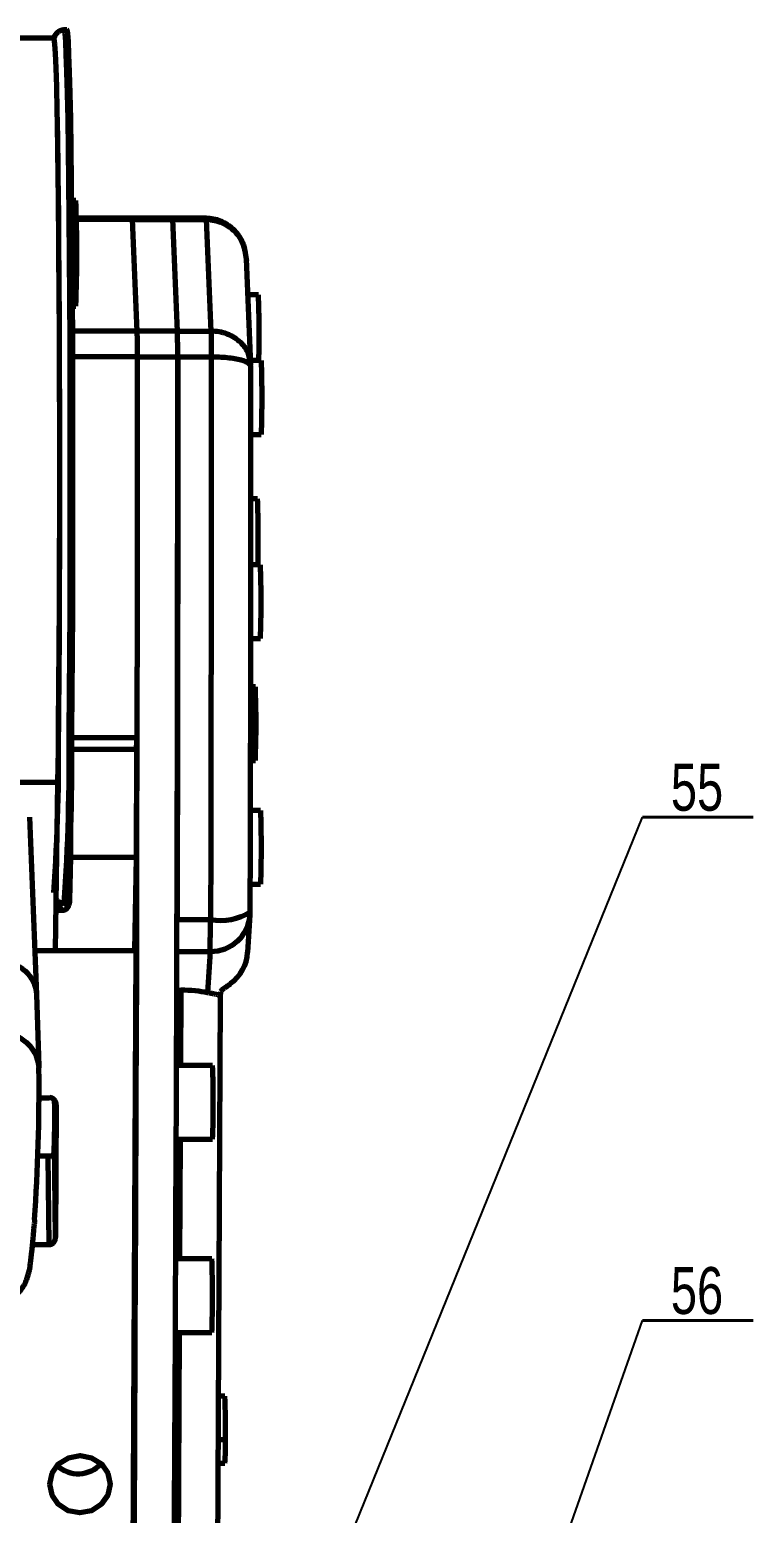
# Model space of a CAD drawing. Header units: millimetres. Extents: x -419 to 9215, y 1224 to 3301.
# Drawn here: x 388.2 to 442.1, y 3073.6 to 3184.3 of the extents above; entities that cross this region are included whole.
import ezdxf

# ---------------------------------------------------------------- set-up
doc = ezdxf.new("R2010")
doc.units = ezdxf.units.MM
for name, color, linetype, lineweight in [('Chu', 241, 'Continuous', 35), ('KHUNG_TEN', 7, 'Continuous', 35), ('Net 0.35', 20, 'Continuous', 35), ('Net 0.7', 7, 'Continuous', 70)]:
    doc.layers.add(name, color=color, linetype=linetype, lineweight=lineweight)
doc.styles.add('SLDTEXTSTYLE11', font='TXT', dxfattribs={"width": 0.75})
doc.styles.get("Standard").update_dxf_attribs({"font": 'arial.ttf'})
doc.dimstyles.new('SLDDIMSTYLE0', dxfattribs={"dimtxt": 0.18, "dimasz": 3.302, "dimexe": 0, "dimexo": 0.0625, "dimgap": 0, "dimtad": 0, "dimtih": 1, "dimtoh": 1, "dimdec": 0, "dimrnd": 1e-09, "dimzin": 0, "dimdsep": 46, "dimtxsty": 'Standard', "dimsah": 1, "dimcen": 0.09, "dimadec": 0, "dimazin": 0, "dimtfac": 3.302, "dimtdec": 0, "dimtofl": 0, "dimtmove": 0, "dimatfit": 3, "dimfxl": 1, "dimfrac": 2, "dimtolj": 1, "dimtzin": 0, "dimarcsym": 0})

# ---------------------------------------------------------------- blocks, each defined once
blk = doc.blocks.new('SW_NOTE_0')
at = {"layer": 'KHUNG_TEN', "color": 0}
for p, q in [((0, 0), (8.25, 0)), ((8.25, 0), (0, 0)), ((0, 0), (8.25, 0)), ((8.25, 0), (0, 0)), ((0, 0), (8.25, 0)), ((8.25, 0), (0, 0))]:
    blk.add_line(p, q, dxfattribs=at)
at = {"layer": 'KHUNG_TEN', "color": 0, "insert": (4.06, 3.98), "char_height": 3.5, "attachment_point": 2, "style": 'SLDTEXTSTYLE11'}
blk.add_mtext('56', dxfattribs=at)
blk = doc.blocks.new('SW_NOTE_0_3')
at = {"layer": 'KHUNG_TEN', "color": 0}
for p, q in [((0, 0), (8.25, 0)), ((8.25, 0), (0, 0)), ((0, 0), (8.25, 0)), ((8.25, 0), (0, 0)), ((0, 0), (8.25, 0)), ((8.25, 0), (0, 0))]:
    blk.add_line(p, q, dxfattribs=at)
at = {"layer": 'KHUNG_TEN', "color": 0, "insert": (4.06, 3.98), "char_height": 3.5, "attachment_point": 2, "style": 'SLDTEXTSTYLE11'}
blk.add_mtext('55', dxfattribs=at)

msp = doc.modelspace()

# ---------------------------------------------------------------- linework, layer by layer
at = {"layer": 'Net 0.7', "color": 7, "linetype": 'Continuous', "lineweight": 70}
for p, q in [((389.93, 3183.66), (383.93, 3183.66)), ((390.93, 3184.27), (390.73, 3184.27)), ((391.6, 3171.56), (391.29, 3171.56)), ((395.81, 3170.23), (391.64, 3170.23)), ((398.81, 3170.23), (395.81, 3170.23)), ((396.17, 3161.8), (395.82, 3170.13)), ((395.82, 3170.13), (398.82, 3170.13)), ((401.33, 3170.23), (398.81, 3170.23)), ((399.17, 3161.8), (398.82, 3170.13)), ((398.82, 3170.13), (401.32, 3170.13)), ((401.32, 3170.13), (401.67, 3161.8)), ((404.19, 3167.77), (404.31, 3167.05)), ((404.65, 3159.29), (404.31, 3167.19)), ((391.35, 3163.66), (391.6, 3163.66)), ((405.21, 3164.52), (404.43, 3164.52)), ((399.17, 3161.8), (396.17, 3161.8)), ((399.17, 3161.8), (401.67, 3161.8)), ((396.19, 3159.89), (399.19, 3159.89)), ((399.19, 3159.89), (401.69, 3159.89)), ((404.65, 3159.17), (404.55, 3159.68)), ((404.56, 3159.3), (404.65, 3159.17)), ((404.61, 3159.3), (404.6, 3159.69)), ((405.42, 3159.6), (404.64, 3159.6)), ((404.65, 3154.1), (405.42, 3154.1)), ((405.14, 3149.29), (404.65, 3149.29)), ((405.35, 3144.37), (404.64, 3144.37)), ((404.64, 3138.87), (405.35, 3138.87)), ((404.98, 3135.27), (404.63, 3135.27)), ((391.09, 3131.96), (391.29, 3131.96)), ((391.28, 3130.62), (396.14, 3130.62)), ((396.17, 3131.45), (391.29, 3131.45)), ((396.11, 3122.55), (396.14, 3130.62)), ((404.62, 3129.77), (404.98, 3129.77)), ((390.23, 3128.13), (390.05, 3115.57)), ((391.21, 3122.55), (391.23, 3127.07)), ((405.37, 3126.04), (404.61, 3126.04)), ((388.68, 3112.32), (388.15, 3125.54)), ((391.16, 3123.69), (391.17, 3122.28)), ((391.11, 3121.79), (391.16, 3121.79)), ((391.17, 3122.28), (391.13, 3120.08)), ((391.15, 3119.34), (391.21, 3122.55)), ((391.21, 3122.55), (396.11, 3122.55)), ((395.99, 3115.57), (396.11, 3122.55)), ((391.09, 3121.09), (391.09, 3121.16)), ((391.13, 3120.08), (391.09, 3121.09)), ((391.09, 3121.09), (391.15, 3121.09)), ((404.6, 3120.54), (405.37, 3120.54)), ((390.09, 3118.6), (390.64, 3118.6)), ((390.73, 3119.12), (390.93, 3119.12)), ((390.95, 3118.68), (390.92, 3119.12)), ((401.64, 3117.89), (399.14, 3117.89)), ((404.41, 3115.45), (404.59, 3118.26)), ((396.08, 3115.57), (388.55, 3115.57)), ((395.8, 3053.51), (396.08, 3115.57)), ((401.6, 3115.52), (401.41, 3112.44)), ((388.85, 3106.95), (388.68, 3112.3)), ((399.12, 3112.63), (399.42, 3112.63)), ((402.13, 3058.61), (402.37, 3112.09)), ((402.37, 3112.09), (402.38, 3112.17)), ((402.37, 3112.08), (402.37, 3112.09)), ((402.38, 3112.17), (402.4, 3112.52)), ((388.84, 3106.74), (388.85, 3106.95)), ((401.79, 3107.01), (399.1, 3107.01)), ((388.86, 3104.61), (389.63, 3104.61)), ((390.13, 3104.07), (390.08, 3094.18)), ((390.08, 3094.18), (389.99, 3101.15)), ((399.08, 3101.51), (401.79, 3101.51)), ((388.76, 3100.26), (389.96, 3100.26)), ((388.45, 3094.61), (388.45, 3094.65)), ((388.46, 3094.7), (388.46, 3094.72)), ((389.58, 3093.63), (388.37, 3093.63)), ((401.73, 3092.58), (399.05, 3092.58)), ((399.02, 3087.08), (401.73, 3087.08)), ((402.71, 3082.35), (402.24, 3082.35)), ((402.22, 3077.35), (402.71, 3077.35))]:
    msp.add_line(p, q, dxfattribs=at)
at = {"layer": 'Net 0.7', "color": 8, "linetype": 'Continuous', "lineweight": 70}
for p, q in [((395.82, 3170.13), (391.64, 3170.13)), ((401.31, 3170.23), (401.32, 3170.13)), ((396.17, 3161.8), (391.36, 3161.8)), ((396.19, 3159.89), (391.37, 3159.89)), ((390.23, 3128.13), (386.95, 3128.13)), ((390.4, 3119.1), (390.42, 3118.6)), ((399.13, 3115.52), (401.6, 3115.52)), ((399.42, 3112.63), (399.39, 3107.01)), ((399.37, 3101.51), (399.33, 3092.58)), ((389.5, 3100.26), (389.58, 3093.63)), ((399.3, 3087.08), (399.2, 3063.09)), ((402.74, 3079.08), (402.22, 3079.08))]:
    msp.add_line(p, q, dxfattribs=at)
at = {"layer": 'Net 0.7', "color": 7, "linetype": 'Continuous', "lineweight": 70, "flags": 128}
for points in [[(389.93, 3183.66), (389.96, 3183.61), (390, 3183.24), (390.05, 3182.52), (390.09, 3181.45), (390.14, 3180.03), (390.18, 3178.3), (390.22, 3176.26), (390.25, 3173.95), (390.28, 3171.38), (390.31, 3168.59), (390.33, 3165.61), (390.35, 3162.46), (390.36, 3159.2), (390.37, 3155.85), (390.38, 3152.46), (390.37, 3149.05), (390.37, 3145.68), (390.36, 3142.37), (390.34, 3139.17), (390.32, 3136.11), (390.29, 3133.23), (390.27, 3130.56), (390.23, 3128.13)], [(391.29, 3131.96), (391.32, 3134.78), (391.34, 3137.78), (391.36, 3140.94), (391.37, 3144.21), (391.38, 3147.56), (391.38, 3150.96), (391.38, 3154.37), (391.38, 3157.75), (391.37, 3161.06), (391.35, 3164.27), (391.33, 3167.35), (391.3, 3170.25), (391.27, 3172.94), (391.24, 3175.41), (391.21, 3177.61), (391.17, 3179.53), (391.13, 3181.15), (391.08, 3182.44), (391.04, 3183.4), (390.99, 3184.01), (390.94, 3184.26), (390.93, 3184.27)], [(390.2, 3176.98), (390.22, 3175.54), (390.26, 3173.16), (390.29, 3170.53), (390.31, 3167.69), (390.33, 3164.66), (390.35, 3161.48), (390.36, 3158.2), (390.37, 3154.83), (390.37, 3151.44), (390.37, 3148.04), (390.36, 3144.69), (390.35, 3141.41), (390.33, 3138.26), (390.31, 3135.26), (390.28, 3132.45)], [(395.81, 3170.23), (395.81, 3170.2), (395.82, 3170.13)], [(395.82, 3170.13), (395.81, 3170.2), (395.81, 3170.23)], [(398.82, 3170.13), (398.81, 3170.2), (398.81, 3170.23)], [(398.81, 3170.23), (398.81, 3170.2), (398.82, 3170.13)], [(395.61, 3029.32), (395.68, 3036.99), (395.75, 3044.87), (395.81, 3052.94), (395.87, 3061.2), (395.93, 3069.63), (395.98, 3078.21), (396.02, 3086.92), (396.06, 3095.77), (396.1, 3104.72), (396.13, 3113.77), (396.15, 3122.9), (396.17, 3132.09), (396.18, 3141.33), (396.19, 3150.6), (396.19, 3159.89)], [(396.17, 3131.45), (396.17, 3134.99), (396.18, 3138.54), (396.18, 3142.09), (396.19, 3145.64), (396.19, 3149.2), (396.19, 3152.76), (396.19, 3156.33), (396.19, 3159.89)], [(398.61, 3029.32), (398.68, 3036.99), (398.75, 3044.87), (398.81, 3052.94), (398.87, 3061.2), (398.93, 3069.63), (398.98, 3078.21), (399.02, 3086.92), (399.06, 3095.77), (399.1, 3104.72), (399.13, 3113.77), (399.15, 3122.9), (399.17, 3132.09), (399.18, 3141.33), (399.19, 3150.6), (399.19, 3159.89)], [(399.19, 3159.89), (399.19, 3154.61), (399.19, 3149.33), (399.19, 3144.06), (399.18, 3138.79), (399.17, 3133.54), (399.16, 3128.31), (399.15, 3123.09), (399.14, 3117.89)], [(401.69, 3159.89), (401.69, 3154.61), (401.69, 3149.33), (401.68, 3144.06), (401.68, 3138.79), (401.67, 3133.54), (401.66, 3128.31), (401.65, 3123.09), (401.64, 3117.89)], [(404.6, 3118.46), (404.61, 3123.5), (404.62, 3128.56), (404.63, 3133.63), (404.64, 3138.72), (404.64, 3143.83), (404.65, 3148.94), (404.65, 3154.05), (404.65, 3159.17)], [(396.09, 3130.62), (396.11, 3130.77), (396.17, 3131.45)], [(389.65, 3075.77), (389.82, 3076.59), (390.31, 3077.29), (391.05, 3077.75), (391.91, 3077.91), (392.77, 3077.75), (393.5, 3077.29), (393.98, 3076.59), (394.15, 3075.77), (393.97, 3074.95), (393.48, 3074.26), (392.75, 3073.79), (391.89, 3073.63), (391.03, 3073.79), (390.3, 3074.26), (389.82, 3074.95), (389.65, 3075.77)]]:
    msp.add_lwpolyline(points, dxfattribs=at)
at = {"layer": 'Net 0.7', "color": 8, "linetype": 'Continuous', "lineweight": 70, "flags": 128}
msp.add_lwpolyline([(391.09, 3131.96), (391.12, 3134.78), (391.14, 3137.78), (391.16, 3140.94), (391.17, 3144.21), (391.18, 3147.56), (391.18, 3150.96), (391.18, 3154.37), (391.18, 3157.75), (391.17, 3161.06), (391.15, 3164.27), (391.13, 3167.35), (391.1, 3170.25), (391.07, 3172.94), (391.04, 3175.41), (391.01, 3177.61), (390.97, 3179.53), (390.93, 3181.15), (390.88, 3182.44), (390.84, 3183.4), (390.79, 3184.01), (390.74, 3184.26), (390.73, 3184.27)], dxfattribs=at)
at = {"layer": 'Net 0.7', "color": 7, "linetype": 'Continuous', "lineweight": 70}
for centre, radius, start, end in [((285.41, 3167.61), 106.26, 357.8697, 2.1303), ((309.63, 3161.6), 95.63, 358.7995, 1.7467), ((331.43, 3160.2), 64.76, 359.7299, 1.4212), ((334.43, 3160.2), 64.76, 359.7299, 1.4212), ((333.55, 3156.85), 71.93, 357.8088, 2.1912), ((309.56, 3146.38), 95.63, 358.7995, 1.7467), ((333.48, 3141.62), 71.93, 357.8088, 2.1912), ((333.1, 3132.52), 71.93, 357.8088, 2.1912), ((250.08, 3130.01), 140.23, 355.8767, 0.9963), ((229.55, 3130.06), 161.75, 356.1215, 0.6736), ((333.5, 3123.29), 71.93, 357.8088, 2.1912), ((402.37, 3122.07), 4.24, 260.0925, 301.7091), ((401.6, 3118.46), 3, 356.2996, 359.8463), ((335.64, 3117.6), 65.99, 358.1954, 0.2478), ((248.36, 3105.26), 140.49, 356.0244, 0.604), ((329.2, 3104.26), 72.64, 357.8304, 2.1696), ((318.58, 3103.29), 71.44, 357.5702, 0.9004), ((333.26, 3103.23), 56.85, 357.13, 1.0446), ((329.86, 3089.83), 71.93, 357.8088, 2.1912), ((337.97, 3080.06), 64.78, 359.1324, 2.0237), ((382.56, 3078.6), 20.19, 356.4503, 1.3676), ((391.77, 3078.87), 2.32, 227.2846, 317.6297)]:
    msp.add_arc(centre, radius, start, end, dxfattribs=at)
at = {"layer": 'Net 0.7', "color": 8, "linetype": 'Continuous', "lineweight": 70}
for centre, radius, start, end in [((229.35, 3130.06), 161.75, 356.1215, 0.6736), ((401.64, 3118.48), 2.96, 269.3632, 355.7302), ((386.12, 3106.66), 2.74, 6.1045, 92.1284)]:
    msp.add_arc(centre, radius, start, end, dxfattribs=at)
at = {"layer": 'Net 0.7', "color": 7, "linetype": 'Continuous', "lineweight": 70}
for centre, major_axis, ratio, start_param, end_param in [((401.41, 3115.66), (0.03, 3.1), 0.967066, 3.760014, 4.656828), ((385.68, 3112.21), (3, 0.11), 0.862981, 6.279161, 7.767892), ((399.37, 3111.9), (3, 0.01), 0.241962, 0.824444, 1.554172), ((389.63, 3104.07), (0.014, 0.549), 0.909897, 4.736074, 6.306871), ((389.58, 3094.18), (0.014, 0.549), 0.909897, 3.165278, 4.736074)]:
    msp.add_ellipse(centre, major_axis=major_axis, ratio=ratio, start_param=start_param, end_param=end_param, dxfattribs=at)
for points, knots in [([(390.76, 3184.27), (390.76, 3184.27), (390.64, 3184.29), (390.42, 3184.22), (390.18, 3184.07), (390.05, 3183.91), (389.98, 3183.76), (389.95, 3183.67), (389.94, 3183.63), (389.93, 3183.61)], [0, 0, 0, 0, 0.005471, 0.181567, 0.32422, 0.45851, 0.609914, 0.846276, 1, 1, 1, 1]), ([(404.26, 3167.65), (404.17, 3167.98), (403.98, 3168.63), (403.35, 3169.46), (402.59, 3169.96), (401.87, 3170.19), (401.5, 3170.21), (401.31, 3170.23)], [0, 0, 0, 0, 0.235654, 0.476058, 0.733136, 0.867432, 1, 1, 1, 1]), ([(390.1, 3119.42), (390.1, 3119.42), (390.14, 3119.37), (390.3, 3119.23), (390.53, 3119.12), (390.69, 3119.13), (390.73, 3119.14)], [0, 0, 0, 0, 0.0272806, 0.4232688, 0.8334834, 1, 1, 1, 1]), ([(390.64, 3118.6), (390.66, 3118.6), (390.7, 3118.6), (390.78, 3118.62), (390.88, 3118.68), (390.98, 3118.78), (391.12, 3119), (391.14, 3119.2), (391.15, 3119.34)], [0, 0, 0, 0, 0.041588, 0.086396, 0.192637, 0.32919, 0.500526, 1, 1, 1, 1]), ([(402.4, 3112.52), (402.43, 3112.56), (402.47, 3112.63), (402.63, 3112.77), (402.82, 3112.9), (402.99, 3113.02), (403.08, 3113.08), (403.13, 3113.11)], [0, 0, 0, 0, 0.3104613, 0.5636339, 0.7819301, 0.8888618, 1, 1, 1, 1]), ([(402.37, 3112.09), (402.37, 3112.13), (402.35, 3112.2), (402.22, 3112.28), (401.99, 3112.33), (401.71, 3112.38), (401.49, 3112.43), (401.41, 3112.44)], [0, 0, 0, 0, 0.211077, 0.428083, 0.639278, 0.856926, 1, 1, 1, 1]), ([(388.51, 3095.49), (388.51, 3095.46), (388.51, 3095.38), (388.49, 3095.22), (388.47, 3095.05), (388.45, 3094.89), (388.44, 3094.75), (388.44, 3094.65), (388.44, 3094.59), (388.45, 3094.6), (388.46, 3094.64), (388.46, 3094.69), (388.46, 3094.7)], [0, 0, 0, 0, 0.1065747, 0.2131109, 0.320584, 0.4284677, 0.5352605, 0.6410375, 0.7473013, 0.854863, 0.9627066, 1, 1, 1, 1]), ([(384.98, 3089.12), (385.14, 3089.11), (385.61, 3089.07), (386.3, 3089.3), (386.96, 3089.69), (387.44, 3090.17), (387.76, 3090.64), (387.95, 3091.07), (388.06, 3091.44), (388.15, 3091.81), (388.23, 3092.32), (388.32, 3093.1), (388.4, 3093.9), (388.44, 3094.47), (388.45, 3094.61)], [0, 0, 0, 0, 0.04948, 0.136896, 0.211598, 0.277693, 0.336709, 0.390594, 0.443933, 0.515515, 0.628768, 0.792121, 0.948273, 1, 1, 1, 1])]:
    msp.add_open_spline(points, degree=3, knots=knots, dxfattribs=at)
at = {"layer": 'Net 0.7', "color": 8, "linetype": 'Continuous', "lineweight": 70}
for points, knots in [([(401.32, 3170.13), (401.52, 3170.12), (401.93, 3170.09), (402.53, 3169.89), (403.09, 3169.57), (403.68, 3169.01), (404.1, 3168.39), (404.17, 3167.89), (404.19, 3167.77)], [0, 0, 0, 0, 0.150509, 0.305929, 0.466602, 0.626961, 0.90966, 1, 1, 1, 1]), ([(404.55, 3159.68), (404.53, 3159.83), (404.46, 3160.29), (404.02, 3160.86), (403.44, 3161.33), (402.89, 3161.6), (402.29, 3161.77), (401.88, 3161.79), (401.67, 3161.8)], [0, 0, 0, 0, 0.124853, 0.397466, 0.548176, 0.703755, 0.854252, 1, 1, 1, 1]), ([(401.69, 3159.89), (401.89, 3159.89), (402.3, 3159.88), (402.89, 3159.84), (403.45, 3159.76), (404.04, 3159.63), (404.48, 3159.47), (404.54, 3159.34), (404.56, 3159.3)], [0, 0, 0, 0, 0.142638, 0.290222, 0.443072, 0.601474, 0.872719, 1, 1, 1, 1])]:
    msp.add_open_spline(points, degree=3, knots=knots, dxfattribs=at)
at = {"layer": 'Net 0.7', "color": 7, "linetype": 'Continuous', "lineweight": 70}
msp.add_open_spline([(401.67, 3161.8), (401.68, 3161.72), (401.68, 3161.56), (401.69, 3161.09), (401.69, 3160.52), (401.69, 3160.1), (401.69, 3159.89)], degree=3, dxfattribs=at)

# ---------------------------------------------------------------- block references
at = {"layer": 'Chu'}
for name, p in [('SW_NOTE_0_3', (433.85, 3125.54)), ('SW_NOTE_0', (433.85, 3087.99))]:
    msp.add_blockref(name, p, dxfattribs=at)

# ---------------------------------------------------------------- leaders
at = {"layer": 'Net 0.35'}
for points in [[(403.14, 3049.9), (433.85, 3125.54)], [(395.15, 2978.02), (433.85, 3087.99)]]:
    msp.add_leader(points, dimstyle='SLDDIMSTYLE0', dxfattribs=at)

doc.saveas('drawing.dxf')
